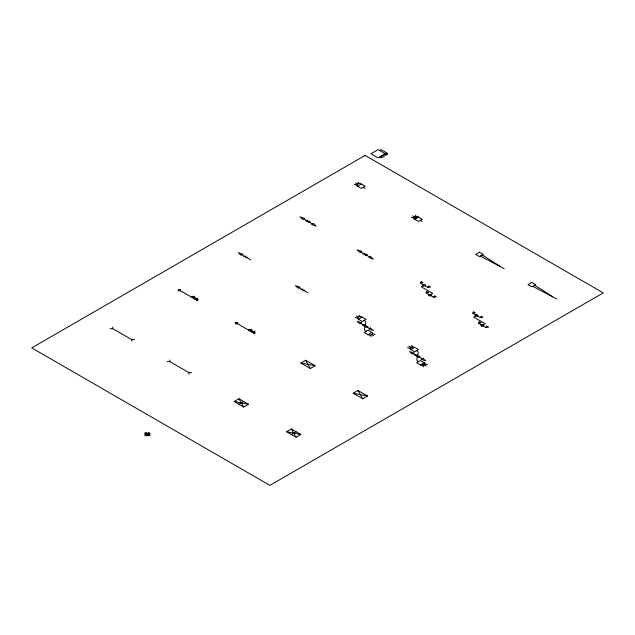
<?xml version="1.0" encoding="UTF-8"?>
<svg xmlns="http://www.w3.org/2000/svg" width="635" height="635" viewBox="0 0 635 635"><rect width="100%" height="100%" fill="white"/><g stroke="black" fill="none" stroke-linecap="round" stroke-linejoin="round"><path stroke-width="0.95" d="M192.207 296.807L192.27 296.148M195.334 298.609L195.405 297.95M249.357 329.795L249.42 329.136M252.484 331.605L252.555 330.946M420.37 282.996L421.068 281.495L422.973 282.591L420.37 282.996L423.228 284.647M427.99 287.393L428.689 285.893L430.594 286.996L427.99 287.393L425.132 285.742M426.085 292.894L426.783 291.394L428.689 292.489L426.085 292.894L428.942 294.545M433.705 297.291L434.403 295.791L436.308 296.894L433.705 297.291L430.847 295.648M472.757 313.245L473.456 311.737L475.361 312.841L472.757 313.245L480.377 317.643L482.981 317.238L481.076 316.143L480.377 317.643M478.472 323.144L479.171 321.635L481.076 322.739L478.472 323.144L486.092 327.541L488.696 327.136L486.791 326.041L486.092 327.541M379.635 150.487L381.063 149.662L387.541 153.4L386.112 154.226L378.127 149.63L370.983 153.757L378.127 157.885L385.27 153.757M357.505 186.214L361.315 184.007L365.125 186.214L361.315 188.412L357.505 186.214A2.691 1.556 0 0 1 357.505 184.007L355.584 182.912M191.333 297.045A1.445 0.833 0 0 1 193.381 297.045L194.842 296.204M194.469 298.855A1.445 0.833 0 0 1 196.517 298.855L197.969 298.013M414.655 219.202L418.465 217.003L422.275 219.202L418.465 221.409L414.655 219.202A2.691 1.556 0 0 1 414.655 217.003A2.691 1.556 0 0 1 418.465 217.003M250.634 331.057L248.507 330.057A1.373 0.794 0 0 1 250.539 329.994L251.992 329.2M253.667 331.851L255.119 331.01M358.418 319.31L362.228 317.103L366.038 319.31L362.228 321.508L358.418 319.31A2.691 1.556 0 0 1 358.418 317.103L356.497 316.008M423.228 285.742L421.322 286.845L432.752 293.441L430.847 294.545M234.156 401.503L238.919 398.756L248.444 404.257L243.681 407.003L234.156 401.503L248.444 404.257M300.831 363.006L305.594 360.259L315.119 365.76L310.356 368.506L300.831 363.006L315.119 365.76M238.919 404.257L243.681 401.503M371.832 332.47L368.022 330.271L364.212 332.47L368.022 334.677L371.832 332.47A2.691 1.556 0 0 1 371.832 334.677L373.753 335.772M410.805 349.552L414.615 347.353L418.425 349.552L414.615 351.75L410.805 349.552A2.691 1.556 0 0 1 410.805 347.353A2.691 1.556 0 0 1 414.615 347.353M475.615 315.992L473.71 317.087L485.14 323.691L483.235 324.787M286.544 431.752L291.306 428.998L300.831 434.499L296.069 437.245L286.544 431.752L300.831 434.499M353.219 393.255L357.981 390.509L367.506 396.002L362.744 398.756L353.219 393.255L367.506 396.002M291.306 434.499L296.069 431.752M420.41 364.919L424.22 362.72A2.691 1.556 0 0 1 424.22 364.919A2.691 1.556 0 0 1 420.41 364.919L416.6 362.72L420.41 360.521L424.22 362.72M305.618 220.98L307.745 220.258M306.919 221.758L309.047 221.043M308.213 222.512L310.34 221.79M243.753 256.754L245.888 256.032M245.666 257.889L247.801 257.167M362.768 253.976L364.895 253.254M364.069 254.754L366.197 254.04M365.363 255.5L367.49 254.786M300.903 289.75L303.038 289.028M302.816 290.886L304.951 290.163M362.482 325.303L364.617 324.58M364.069 326.247L366.197 325.525M365.887 327.295L368.014 326.573M414.75 355.473L416.877 354.759M416.457 356.489L418.584 355.775M417.87 357.307L419.997 356.592M193.786 297.791L194.961 297.72M196.913 299.601L198.096 299.529M250.857 330.795L252.031 330.724M254.024 332.589L255.206 332.518M110.022 328.636L112.712 328.636L131.762 339.638L134.453 339.638M167.172 361.632L169.862 361.632L188.912 372.634L191.603 372.634M354.203 184.269L356.719 184.999M411.353 217.265L413.869 217.995M355.124 317.365L357.64 318.095M372.61 333.685L375.126 334.415M407.511 347.607L410.027 348.345M424.998 363.926L427.514 364.665M253.794 332.883L251.666 331.883A1.373 0.794 0 0 1 253.69 331.819A1.373 0.794 0 0 1 253.595 332.994L252.73 332.383M480.377 256.048L504.19 268.7M532.765 286.298L556.577 298.942M363.22 187.309L365.125 188.412M412.734 215.908L416.56 218.107M420.37 220.305L422.275 221.409M303.601 218.877L312.563 224.052M360.751 251.873L369.713 257.048M364.133 320.405L364.649 320.707A4.04 2.334 0 0 1 365.808 322.636L364.442 329.144A4.04 2.334 0 0 0 365.601 331.073L366.117 331.375M408.884 346.25L412.71 348.448M416.52 350.655L417.036 350.949A4.04 2.334 0 0 1 418.195 352.877L416.83 359.394A4.04 2.334 0 0 0 417.989 361.323L418.505 361.617M241.856 254.722L250.825 259.898M299.014 287.719L307.975 292.894M360.751 323.366L369.713 328.541M413.139 353.608L422.1 358.783M422.315 363.815L426.141 366.022M180.332 290.687L197.842 300.799M235.585 322.588L254.992 333.796M147.391 433.443L148.796 434.253M145.875 434.324L147.28 435.134M534.67 285.194L552.767 296.743M482.282 254.952L500.38 266.502M249.571 330.557L250.436 331.168A1.373 0.794 0 0 0 250.539 329.994M415.306 215.074L416.354 216.551M358.156 182.078L359.204 183.563M411.456 345.424L412.512 346.901M422.513 365.371L423.569 366.847M359.069 315.174L360.124 316.659M370.126 335.121L371.181 336.606M357.981 390.509L362.744 398.756M305.594 360.259L310.356 368.506M291.306 428.998L296.069 437.245M238.919 398.756L243.681 407.003M188.912 372.634L188.912 374.19M169.862 360.077L169.862 361.632M131.762 339.638L131.762 341.193M112.712 327.081L112.712 328.636M196.517 298.855A1.445 0.833 0 0 1 196.517 300.037M193.381 297.045A1.445 0.833 0 0 1 193.381 298.228M371.832 334.677A2.691 1.556 0 0 1 368.022 334.677M358.418 317.103A2.691 1.556 0 0 1 362.228 317.103M357.505 184.007A2.691 1.556 0 0 1 361.315 184.007M365.125 155.416L31.75 347.885L269.875 485.37L603.25 292.894L365.125 155.416M386.112 153.4L379.857 157.012L381.286 157.837L387.541 154.226L386.112 153.4M304.498 218.361L302.704 219.392L300.014 216.805L304.498 218.361M242.753 254.206L240.967 255.238L238.276 252.651L242.753 254.206M313.46 223.536L311.666 224.576L316.151 226.123L313.46 223.536M361.648 251.357L359.854 252.389L357.164 249.801L361.648 251.357M299.903 287.203L298.117 288.234L295.426 285.647L299.903 287.203M370.61 256.532L368.816 257.564L373.301 259.12L370.61 256.532M145.875 432.673L144.534 433.443L148.796 435.904L150.138 435.134L145.875 432.673M148.733 432.673L144.534 435.094L145.939 435.904L150.138 433.483L148.733 432.673M479.425 252.198L475.615 254.397L479.425 256.603L483.235 254.397L479.425 252.198M361.648 322.85L359.854 323.882L357.164 321.294L361.648 322.85M370.61 328.025L368.816 329.057L373.301 330.613L370.61 328.025M531.812 282.448L528.003 284.647L531.812 286.845L535.622 284.647L531.812 282.448M414.036 353.092L412.242 354.124L409.551 351.536L414.036 353.092M422.997 358.267L421.203 359.307L425.688 360.855L422.997 358.267M235.799 323.794A1.349 0.778 0 0 0 237.879 323.183A1.349 0.778 0 0 0 235.926 322.445A1.349 0.778 0 0 0 235.799 323.794M178.721 290.814A1.333 0.77 0 0 0 180.721 290.147A1.333 0.77 0 0 0 178.721 289.481A1.333 0.77 0 0 0 178.721 290.814M481.544 325.993A1.349 0.778 0 0 0 483.624 325.382A1.349 0.778 0 0 0 481.671 324.644A1.349 0.778 0 0 0 481.544 325.993M475.829 316.095A1.349 0.778 0 0 0 477.909 315.484A1.349 0.778 0 0 0 475.956 314.746A1.349 0.778 0 0 0 475.829 316.095M429.22 295.767A1.349 0.778 0 0 0 431.244 295.092A1.349 0.778 0 0 0 429.22 294.418A1.349 0.778 0 0 0 429.22 295.767M423.505 285.869A1.349 0.778 0 0 0 425.529 285.194A1.349 0.778 0 0 0 423.505 284.52A1.349 0.778 0 0 0 423.505 285.869"/></g></svg>
